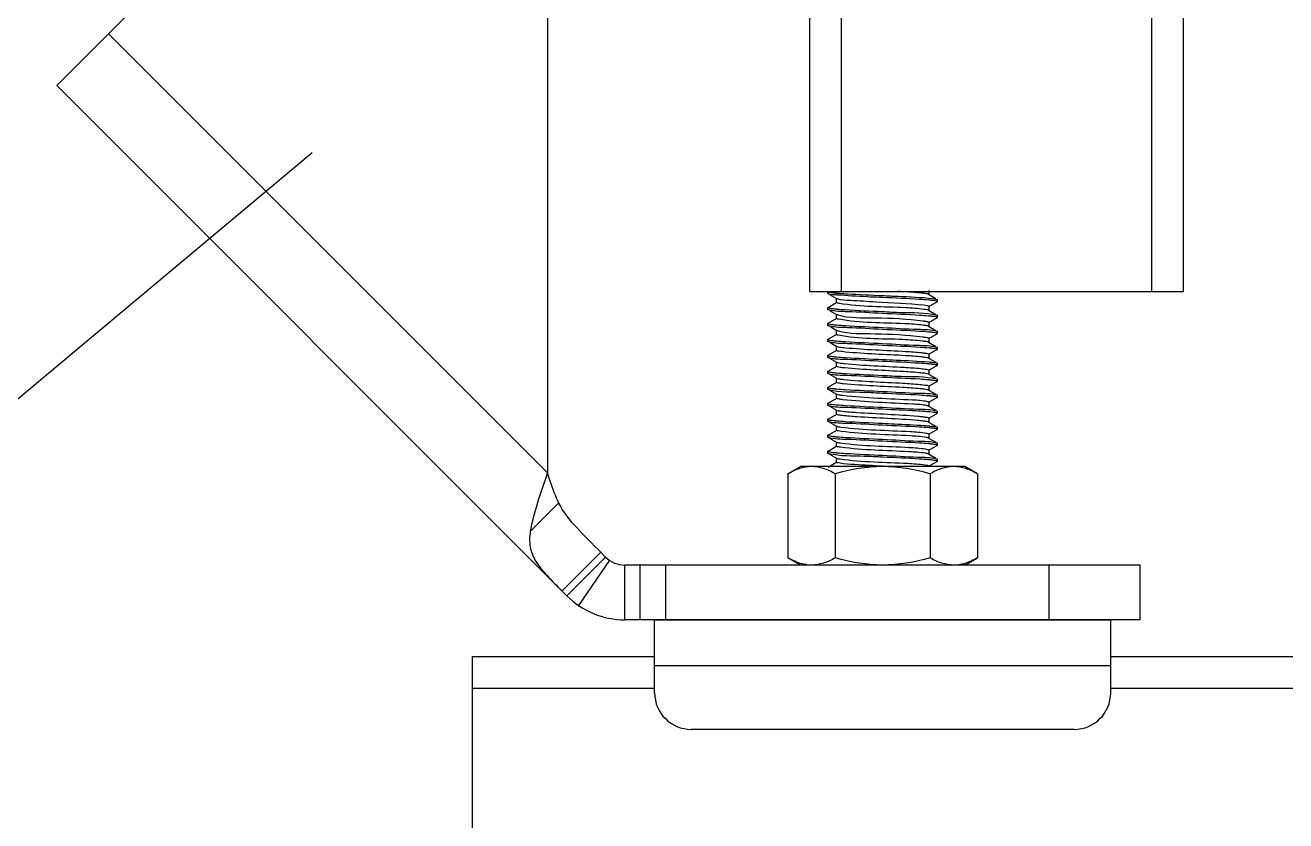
# Model space of a CAD drawing. Extents: x 1247970 to 1725648, y 860327 to 1277876.
# Drawn here: x 1317919 to 1318622, y 1200855 to 1201298 of the extents above; entities that cross this region are included whole.
import ezdxf

# ---------------------------------------------------------------- set-up
doc = ezdxf.new("R2010")
doc.units = 0
doc.header["$LTSCALE"] = 1000
doc.header["$MEASUREMENT"] = 0
doc.layers.get('0').update_dxf_attribs({"color": 254})
doc.layers.add('PUB_DIM', color=254, linetype='Continuous')
doc.layers.add('TK', color=4, linetype='Continuous')
doc.styles.get("Standard").update_dxf_attribs({"font": 'gbenor.shx', "bigfont": 'gbcbig.shx'})
doc.dimstyles.get("Standard").update_dxf_attribs({"dimtxt": 0.18, "dimasz": 0.18, "dimexe": 0.18, "dimexo": 0.0625, "dimgap": 0.09, "dimtad": 0, "dimtih": 1, "dimtoh": 1, "dimdec": 4, "dimzin": 0, "dimdsep": 46, "dimtxsty": 'Standard', "dimcen": 0.09, "dimadec": 0, "dimazin": 0, "dimtfac": 1, "dimtdec": 4, "dimtofl": 0, "dimtmove": 0, "dimatfit": 3, "dimfxl": 0, "dimtolj": 1, "dimtzin": 0, "dimarcsym": 0})

# ---------------------------------------------------------------- blocks, each defined once
blk = doc.blocks.new('A$C7BF01818')
at = {"linetype": 'Continuous'}
for p, q in [((-2307.06, 7660.38), (-2307.06, 9454.65)), ((-2289.24, 7660.38), (-2289.24, 9454.65)), ((-2116.17, 7660.38), (-2116.17, 9454.65)), ((-2098.36, 7660.38), (-2098.36, 9454.65)), ((-2727.28, 7775.3), (-2583.82, 7918.77)), ((-2453.47, 7864.78), (-2453.47, 7559.08)), ((-2453.47, 7559.08), (-2698.49, 7804.1)), ((-2727.28, 7775.3), (-2442.53, 7490.55)), ((-2307.06, 7660.38), (-2098.36, 7660.38)), ((-2296.88, 7659.18), (-2296.88, 7660.29)), ((-2296.78, 7659.06), (-2296.88, 7659.18)), ((-2291.92, 7656.28), (-2295.84, 7658.53)), ((-2292.04, 7654.17), (-2292.04, 7656.41)), ((-2291.68, 7656.18), (-2291.92, 7656.28)), ((-2240.75, 7658.76), (-2240.9, 7658.83)), ((-2240.75, 7658.76), (-2236.75, 7656.45)), ((-2235.89, 7654.61), (-2240.75, 7651.82)), ((-2240.63, 7660.87), (-2240.63, 7658.63)), ((-2238.52, 7656.44), (-2235.89, 7655.95)), ((-2235.89, 7655.95), (-2235.79, 7655.83)), ((-2235.89, 7654.61), (-2235.79, 7654.72)), ((-2235.79, 7654.72), (-2235.79, 7655.84)), ((-2296.78, 7651.49), (-2296.88, 7651.38)), ((-2296.88, 7650.27), (-2296.88, 7651.38)), ((-2296.78, 7650.15), (-2296.88, 7650.27)), ((-2296.78, 7651.49), (-2291.93, 7654.31)), ((-2291.92, 7647.37), (-2295.84, 7649.62)), ((-2240.75, 7649.85), (-2236.75, 7647.54)), ((-2240.63, 7651.96), (-2240.63, 7649.72)), ((-2296.78, 7642.59), (-2296.88, 7642.47)), ((-2296.88, 7641.36), (-2296.88, 7642.47)), ((-2296.78, 7641.25), (-2296.88, 7641.36)), ((-2296.78, 7642.59), (-2291.93, 7645.4)), ((-2291.92, 7638.46), (-2295.84, 7640.71)), ((-2292.04, 7645.27), (-2292.04, 7647.5)), ((-2291.62, 7647.25), (-2291.92, 7647.37)), ((-2235.89, 7645.7), (-2240.75, 7642.91)), ((-2240.75, 7640.95), (-2236.75, 7638.63)), ((-2240.63, 7643.05), (-2240.63, 7640.81)), ((-2235.89, 7647.04), (-2235.79, 7646.93)), ((-2235.89, 7645.7), (-2235.79, 7645.82)), ((-2235.79, 7645.82), (-2235.79, 7646.93)), ((-2296.78, 7633.68), (-2296.88, 7633.57)), ((-2296.88, 7632.45), (-2296.88, 7633.57)), ((-2296.78, 7633.68), (-2291.93, 7636.49)), ((-2292.04, 7636.36), (-2292.04, 7638.6)), ((-2235.89, 7636.79), (-2240.75, 7634.01)), ((-2240.63, 7634.14), (-2240.63, 7631.9)), ((-2236.21, 7638.25), (-2235.89, 7638.13)), ((-2235.89, 7638.13), (-2235.79, 7638.02)), ((-2235.89, 7636.79), (-2235.79, 7636.91)), ((-2235.79, 7636.91), (-2235.79, 7638.02)), ((-2296.78, 7632.34), (-2296.88, 7632.45)), ((-2296.78, 7624.77), (-2291.93, 7627.58)), ((-2291.92, 7629.55), (-2295.84, 7631.8)), ((-2292.04, 7627.45), (-2292.04, 7629.69)), ((-2240.75, 7632.04), (-2236.75, 7629.72)), ((-2235.89, 7627.88), (-2240.75, 7625.1)), ((-2235.89, 7629.22), (-2235.79, 7629.11)), ((-2235.89, 7627.88), (-2235.83, 7627.93)), ((-2235.83, 7627.93), (-2235.79, 7628)), ((-2235.79, 7628), (-2235.79, 7629.11)), ((-2296.78, 7624.77), (-2296.88, 7624.66)), ((-2296.88, 7623.55), (-2296.88, 7624.66)), ((-2296.78, 7623.43), (-2296.88, 7623.55)), ((-2291.92, 7620.64), (-2295.84, 7622.89)), ((-2292.04, 7618.54), (-2292.04, 7620.78)), ((-2240.75, 7623.13), (-2241.01, 7623.24)), ((-2240.75, 7623.13), (-2236.75, 7620.82)), ((-2240.63, 7625.23), (-2240.63, 7622.99)), ((-2235.89, 7620.32), (-2235.79, 7620.2)), ((-2235.79, 7619.09), (-2235.79, 7620.2)), ((-2296.78, 7615.86), (-2296.88, 7615.75)), ((-2296.88, 7614.64), (-2296.88, 7615.75)), ((-2296.78, 7614.52), (-2296.88, 7614.64)), ((-2296.78, 7615.86), (-2291.93, 7618.68)), ((-2296.49, 7614.41), (-2296.78, 7614.52)), ((-2291.92, 7611.74), (-2295.84, 7613.99)), ((-2235.89, 7618.98), (-2240.75, 7616.19)), ((-2240.75, 7614.22), (-2236.75, 7611.91)), ((-2240.63, 7616.33), (-2240.63, 7614.09)), ((-2235.89, 7618.98), (-2235.79, 7619.09)), ((-2296.78, 7606.95), (-2296.88, 7606.84)), ((-2296.88, 7605.73), (-2296.88, 7606.84)), ((-2296.78, 7605.61), (-2296.88, 7605.73)), ((-2296.78, 7606.95), (-2291.93, 7609.77)), ((-2292.04, 7609.63), (-2292.04, 7611.87)), ((-2291.68, 7611.63), (-2291.92, 7611.74)), ((-2235.89, 7610.07), (-2240.75, 7607.28)), ((-2240.63, 7607.42), (-2240.63, 7605.18)), ((-2235.89, 7611.41), (-2235.79, 7611.3)), ((-2235.89, 7610.07), (-2235.79, 7610.18)), ((-2235.79, 7610.18), (-2235.79, 7611.29)), ((-2296.78, 7598.05), (-2291.93, 7600.86)), ((-2291.92, 7602.83), (-2295.84, 7605.08)), ((-2292.04, 7600.72), (-2292.04, 7602.96)), ((-2291.83, 7602.78), (-2291.92, 7602.83)), ((-2240.75, 7605.31), (-2236.75, 7603)), ((-2235.89, 7601.16), (-2240.75, 7598.37)), ((-2240.63, 7598.51), (-2240.63, 7596.27)), ((-2236.18, 7602.61), (-2235.89, 7602.5)), ((-2235.89, 7602.5), (-2235.79, 7602.39)), ((-2235.89, 7601.16), (-2235.79, 7601.28)), ((-2235.79, 7601.28), (-2235.79, 7602.39)), ((-2296.78, 7598.05), (-2296.88, 7597.93)), ((-2296.88, 7596.82), (-2296.88, 7597.93)), ((-2296.78, 7596.71), (-2296.88, 7596.82)), ((-2296.45, 7596.58), (-2296.78, 7596.71)), ((-2296.78, 7589.14), (-2291.93, 7591.95)), ((-2291.92, 7593.92), (-2295.84, 7596.17)), ((-2292.04, 7591.82), (-2292.04, 7594.06)), ((-2291.82, 7593.87), (-2291.92, 7593.92)), ((-2240.75, 7596.41), (-2236.75, 7594.09)), ((-2235.89, 7592.25), (-2240.75, 7589.47)), ((-2237.93, 7592.9), (-2239.97, 7593.12)), ((-2235.89, 7593.59), (-2235.79, 7593.48)), ((-2235.89, 7592.25), (-2235.79, 7592.37)), ((-2235.79, 7592.37), (-2235.79, 7593.48)), ((-2296.78, 7589.14), (-2296.88, 7589.02)), ((-2296.88, 7587.91), (-2296.88, 7589.02)), ((-2296.78, 7587.8), (-2296.88, 7587.91)), ((-2291.92, 7585.01), (-2295.84, 7587.26)), ((-2292.04, 7582.91), (-2292.04, 7585.15)), ((-2291.8, 7584.95), (-2291.92, 7585.01)), ((-2240.75, 7587.5), (-2236.75, 7585.18)), ((-2240.63, 7589.6), (-2240.63, 7587.36)), ((-2235.89, 7584.68), (-2235.79, 7584.57)), ((-2235.79, 7583.46), (-2235.79, 7584.57)), ((-2296.78, 7580.23), (-2296.88, 7580.12)), ((-2296.88, 7579.01), (-2296.88, 7580.12)), ((-2296.78, 7578.89), (-2296.88, 7579.01)), ((-2296.78, 7580.23), (-2291.93, 7583.04)), ((-2296.46, 7578.77), (-2296.78, 7578.89)), ((-2291.92, 7576.1), (-2295.84, 7578.35)), ((-2235.89, 7583.34), (-2240.75, 7580.56)), ((-2240.75, 7578.59), (-2236.75, 7576.28)), ((-2240.63, 7580.69), (-2240.63, 7578.45)), ((-2235.89, 7583.34), (-2235.79, 7583.46)), ((-2296.78, 7571.32), (-2296.88, 7571.21)), ((-2296.88, 7570.1), (-2296.88, 7571.21)), ((-2296.78, 7571.32), (-2291.93, 7574.14)), ((-2292.04, 7574), (-2292.04, 7576.24)), ((-2291.77, 7576.03), (-2291.92, 7576.1)), ((-2289.79, 7573.4), (-2290.59, 7573.52)), ((-2235.89, 7574.44), (-2240.75, 7571.65)), ((-2240.63, 7571.79), (-2240.63, 7569.55)), ((-2235.89, 7575.78), (-2235.79, 7575.66)), ((-2235.89, 7574.44), (-2235.79, 7574.55)), ((-2235.79, 7574.55), (-2235.79, 7575.66)), ((-2296.78, 7569.98), (-2296.88, 7570.1)), ((-2296.78, 7562.41), (-2291.93, 7565.23)), ((-2291.92, 7567.2), (-2295.84, 7569.45)), ((-2292.04, 7565.09), (-2292.04, 7567.33)), ((-2291.74, 7567.12), (-2291.92, 7567.2)), ((-2240.75, 7569.68), (-2236.75, 7567.37)), ((-2235.89, 7565.53), (-2240.75, 7562.74)), ((-2235.89, 7566.87), (-2235.79, 7566.75)), ((-2235.89, 7565.53), (-2235.79, 7565.64)), ((-2235.79, 7565.64), (-2235.79, 7566.75)), ((-2319.22, 7558.56), (-2312.14, 7562.65)), ((-2319.22, 7558.56), (-2319.22, 7511.76)), ((-2220.53, 7562.65), (-2312.14, 7562.65)), ((-2292.78, 7558.56), (-2292.78, 7511.76)), ((-2262.44, 7562.65), (-2266.32, 7562.86)), ((-2239.89, 7558.56), (-2239.89, 7511.76)), ((-2213.45, 7558.56), (-2220.53, 7562.65)), ((-2213.45, 7558.56), (-2213.45, 7511.76)), ((-2447.18, 7542.24), (-2462.99, 7526.43)), ((-2445.25, 7493.27), (-2423.66, 7514.86)), ((-2423.66, 7514.86), (-2420.94, 7512.15)), ((-2442.53, 7490.55), (-2420.94, 7512.15)), ((-2418.79, 7510.36), (-2436.09, 7485.19)), ((-2122.53, 7507.67), (-2410.14, 7507.67)), ((-2410.14, 7477.13), (-2410.14, 7507.67)), ((-2401.59, 7477.13), (-2401.59, 7507.67)), ((-2387.44, 7477.13), (-2387.44, 7507.67)), ((-2312.14, 7507.67), (-2319.22, 7511.76)), ((-2220.53, 7507.67), (-2213.45, 7511.76)), ((-2173.44, 7477.13), (-2173.44, 7507.67)), ((-2122.53, 7477.13), (-2122.53, 7507.67)), ((-2122.53, 7477.13), (-2410.14, 7477.13)), ((-2393.59, 7436.41), (-2393.59, 7477.13)), ((-2139.08, 7436.41), (-2139.08, 7477.13)), ((-2495.4, 7456.77), (-2495.4, 7248.07)), ((-2495.4, 7456.77), (-2393.59, 7456.77)), ((-2393.59, 7451.68), (-2139.08, 7451.68)), ((-2139.08, 7456.77), (1729.58, 7456.77)), ((-2495.4, 7438.95), (-2393.59, 7438.95)), ((-2139.08, 7438.95), (1729.58, 7438.95)), ((-2159.44, 7416.05), (-2373.23, 7416.05))]:
    blk.add_line(p, q, dxfattribs=at)
blk.add_line((-2393.59, 7477.13), (-2139.08, 7477.13))
for centre, radius, start, end in [((-2282.49, 7770.7), 111.63, 264.69466, 265.17725), ((-2277.06, 7836.01), 177.16, 265.20182, 265.91527), ((-2266.15, 7989.34), 330.89, 265.92212, 266.56054), ((-2251, 7534.86), 121.12, 84.92979, 85.17965), ((-2283.35, 7752.31), 102.11, 264.69404, 264.91212), ((-2281.76, 7770.25), 120.12, 264.91348, 265.16974), ((-2283.31, 7743.89), 102.6, 264.7071, 264.91431), ((-2281.75, 7761.46), 120.24, 264.91588, 265.17087), ((-2250.88, 7527.34), 119.73, 84.90683, 85.16589), ((-2249.19, 7546.31), 100.68, 84.65567, 84.90618), ((-2250.92, 7518.01), 120.15, 84.91201, 85.17088), ((-2249.28, 7536.44), 101.64, 84.68003, 84.91087), ((-2283.34, 7734.64), 102.26, 264.69794, 264.91275), ((-2281.75, 7752.47), 120.16, 264.91418, 265.1701), ((-2250.08, 7518.65), 110.56, 84.83566, 85.0266), ((-2283.35, 7725.58), 102.1, 264.6938, 264.91211), ((-2281.76, 7743.54), 120.13, 264.91348, 265.17007), ((-2251.03, 7498.91), 121.43, 84.93493, 85.18291), ((-2283.45, 7715.59), 101.01, 264.6647, 264.90724), ((-2281.78, 7734.35), 119.85, 264.9081, 265.16748), ((-2283.79, 7702.99), 97.31, 264.5624, 264.89064), ((-2281.87, 7724.36), 118.77, 264.88924, 265.15677), ((-2250.79, 7492.72), 118.71, 84.88775, 85.1561), ((-2248.84, 7514.46), 96.88, 84.54912, 84.88953), ((-2250.9, 7482.56), 119.96, 84.90977, 85.16866), ((-2249.24, 7501.24), 101.22, 84.66934, 84.90885), ((-2281.65, 7718.03), 121.35, 264.93378, 265.18209), ((-2255.04, 7424.26), 169.53, 85.10929, 85.90981), ((-2250.15, 7482.28), 111.31, 84.74969, 85.07075), ((-2283.54, 7687.87), 100.02, 264.63754, 264.90282), ((-2281.8, 7707.36), 119.58, 264.90316, 265.16503), ((-2250.92, 7464.51), 120.2, 84.91474, 85.17056), ((-2283.43, 7680.19), 101.25, 264.6702, 264.90838), ((-2281.77, 7698.84), 119.98, 264.90937, 265.16913), ((-2249.33, 7482.4), 102.23, 84.69658, 84.91336), ((-2283.44, 7671.14), 101.11, 264.66805, 264.90737), ((-2281.79, 7689.75), 119.79, 264.90828, 265.16655), ((-2250.93, 7455.52), 120.28, 84.91625, 85.17129), ((-2249.36, 7473.2), 102.54, 84.70463, 84.91474), ((-2250.92, 7446.74), 120.15, 84.91376, 85.17004), ((-2249.31, 7464.79), 102.03, 84.69126, 84.91247), ((-2410.14, 7522.94), 15.27, 225, 270), ((-2305.94, 7528.25), 20.58, 262.59686, 263.36615), ((-2226.73, 7528.25), 20.58, 276.63386, 277.40164), ((-2410.14, 7522.94), 45.81, 225, 270), ((-2373.23, 7436.41), 20.36, 180, 270), ((-2159.44, 7436.41), 20.36, 270, 0)]:
    blk.add_arc(centre, radius, start, end, dxfattribs=at)
for points, knots in [([(-2296.88, 7660.29), (-2296.88, 7659.92), (-2294.77, 7659.96), (-2293.83, 7659.64), (-2292.81, 7659.55)], [0, 0, 0, 0, 0.264344, 1, 1, 1, 1]), ([(-2296.41, 7658.93), (-2296.49, 7658.95), (-2296.61, 7658.99), (-2296.73, 7659.04), (-2296.78, 7659.06)], [0, 0, 0, 0, 0.580528, 1, 1, 1, 1]), ([(-2289.76, 7658.19), (-2290.54, 7658.25), (-2292.76, 7658.44), (-2295.02, 7658.56), (-2296.41, 7658.93)], [0, 0, 0, 0, 0.352367, 1, 1, 1, 1]), ([(-2243.3, 7652.61), (-2252.18, 7653.71), (-2265.96, 7653.9), (-2281.97, 7655.33), (-2289.33, 7655.4), (-2291.68, 7656.18)], [0, 0, 0, 0, 0.553186, 0.847167, 1, 1, 1, 1]), ([(-2266.34, 7656.95), (-2268.54, 7657.05), (-2276.35, 7657.42), (-2284.16, 7657.79), (-2289.76, 7658.19)], [0, 0, 0, 0, 0.282279, 1, 1, 1, 1]), ([(-2266.34, 7658.06), (-2263.46, 7657.93), (-2254.19, 7657.47), (-2244.89, 7657.15), (-2238.52, 7656.44)], [0, 0, 0, 0, 0.309813, 1, 1, 1, 1]), ([(-2240.82, 7655.55), (-2242.45, 7655.69), (-2250.95, 7656.26), (-2259.46, 7656.63), (-2266.34, 7656.95)], [0, 0, 0, 0, 0.191626, 1, 1, 1, 1]), ([(-2242.93, 7659.23), (-2243.8, 7659.35), (-2248.79, 7659.86), (-2253.81, 7660.14), (-2257.94, 7660.38)], [0, 0, 0, 0, 0.17504, 1, 1, 1, 1]), ([(-2240.9, 7658.83), (-2241.15, 7658.93), (-2241.83, 7659.07), (-2242.51, 7659.18), (-2242.93, 7659.23)], [0, 0, 0, 0, 0.385481, 1, 1, 1, 1]), ([(-2236.33, 7654.99), (-2236.83, 7655.11), (-2238.15, 7655.3), (-2239.48, 7655.43), (-2240.3, 7655.5)], [0, 0, 0, 0, 0.384489, 1, 1, 1, 1]), ([(-2235.8, 7654.72), (-2235.8, 7654.79), (-2236.02, 7654.91), (-2236.19, 7654.96), (-2236.33, 7654.99)], [0, 0, 0, 0, 0.309807, 1, 1, 1, 1]), ([(-2296.88, 7651.38), (-2296.88, 7651.32), (-2296.69, 7651.21), (-2296.53, 7651.17), (-2296.41, 7651.13)], [0, 0, 0, 0, 0.314868, 1, 1, 1, 1]), ([(-2296.41, 7650.02), (-2296.48, 7650.04), (-2296.61, 7650.08), (-2296.73, 7650.13), (-2296.78, 7650.15)], [0, 0, 0, 0, 0.580708, 1, 1, 1, 1]), ([(-2296.41, 7651.13), (-2295.96, 7651.01), (-2294.75, 7650.84), (-2293.54, 7650.71), (-2292.79, 7650.64)], [0, 0, 0, 0, 0.382555, 1, 1, 1, 1]), ([(-2266.34, 7648.04), (-2272.88, 7648.35), (-2282.84, 7649.13), (-2293.03, 7649.12), (-2296.41, 7650.02)], [0, 0, 0, 0, 0.651856, 1, 1, 1, 1]), ([(-2290.59, 7653.69), (-2290.95, 7653.75), (-2291.35, 7653.85), (-2292.04, 7654.03), (-2292.04, 7654.17)], [0, 0, 0, 0, 0.717261, 1, 1, 1, 1]), ([(-2291.87, 7650.56), (-2290.25, 7650.42), (-2281.74, 7649.84), (-2273.22, 7649.47), (-2266.34, 7649.15)], [0, 0, 0, 0, 0.191439, 1, 1, 1, 1]), ([(-2243.3, 7650.37), (-2246.67, 7650.79), (-2262.44, 7651.89), (-2278.35, 7651.66), (-2290.59, 7653.69)], [0, 0, 0, 0, 0.214922, 1, 1, 1, 1]), ([(-2266.34, 7649.15), (-2262.88, 7648.99), (-2252.91, 7648.32), (-2242.7, 7648.78), (-2236.33, 7647.19)], [0, 0, 0, 0, 0.344709, 1, 1, 1, 1]), ([(-2240.79, 7646.64), (-2242.42, 7646.78), (-2250.93, 7647.35), (-2259.45, 7647.72), (-2266.34, 7648.04)], [0, 0, 0, 0, 0.19137, 1, 1, 1, 1]), ([(-2240.69, 7652.06), (-2240.92, 7652.24), (-2241.86, 7652.38), (-2242.71, 7652.54), (-2243.3, 7652.61)], [0, 0, 0, 0, 0.328815, 1, 1, 1, 1]), ([(-2240.75, 7649.85), (-2241.01, 7650.01), (-2241.89, 7650.16), (-2242.74, 7650.3), (-2243.3, 7650.37)], [0, 0, 0, 0, 0.347063, 1, 1, 1, 1]), ([(-2240.63, 7651.96), (-2240.63, 7651.98), (-2240.64, 7652.02), (-2240.67, 7652.04), (-2240.69, 7652.06)], [0, 0, 0, 0, 0.432281, 1, 1, 1, 1]), ([(-2296.88, 7642.47), (-2296.88, 7642.42), (-2296.69, 7642.3), (-2296.53, 7642.26), (-2296.41, 7642.23)], [0, 0, 0, 0, 0.314659, 1, 1, 1, 1]), ([(-2296.41, 7641.11), (-2296.48, 7641.13), (-2296.61, 7641.17), (-2296.73, 7641.22), (-2296.78, 7641.25)], [0, 0, 0, 0, 0.580748, 1, 1, 1, 1]), ([(-2296.41, 7642.23), (-2295.96, 7642.1), (-2294.74, 7641.93), (-2293.52, 7641.8), (-2292.77, 7641.73)], [0, 0, 0, 0, 0.382475, 1, 1, 1, 1]), ([(-2266.34, 7639.13), (-2272.88, 7639.44), (-2282.84, 7640.22), (-2293.03, 7640.21), (-2296.41, 7641.11)], [0, 0, 0, 0, 0.651849, 1, 1, 1, 1]), ([(-2290.86, 7644.83), (-2291.16, 7644.89), (-2291.5, 7644.97), (-2292.04, 7645.14), (-2292.04, 7645.27)], [0, 0, 0, 0, 0.711867, 1, 1, 1, 1]), ([(-2291.87, 7641.65), (-2290.24, 7641.51), (-2281.74, 7640.93), (-2273.22, 7640.57), (-2266.34, 7640.25)], [0, 0, 0, 0, 0.191468, 1, 1, 1, 1]), ([(-2243.71, 7643.75), (-2252.55, 7644.78), (-2268.41, 7646), (-2284.82, 7645.16), (-2291.62, 7647.25)], [0, 0, 0, 0, 0.555686, 1, 1, 1, 1]), ([(-2243.71, 7641.51), (-2247.2, 7641.92), (-2262.92, 7643.04), (-2278.83, 7642.62), (-2290.86, 7644.83)], [0, 0, 0, 0, 0.223152, 1, 1, 1, 1]), ([(-2240.77, 7643.2), (-2241.07, 7643.36), (-2242.08, 7643.53), (-2243.06, 7643.68), (-2243.71, 7643.75)], [0, 0, 0, 0, 0.347604, 1, 1, 1, 1]), ([(-2240.75, 7640.95), (-2241.04, 7641.12), (-2242.07, 7641.28), (-2243.05, 7641.44), (-2243.71, 7641.51)], [0, 0, 0, 0, 0.342116, 1, 1, 1, 1]), ([(-2240.63, 7643.05), (-2240.63, 7643.08), (-2240.67, 7643.14), (-2240.73, 7643.18), (-2240.77, 7643.2)], [0, 0, 0, 0, 0.389869, 1, 1, 1, 1]), ([(-2236.21, 7646.05), (-2236.66, 7646.18), (-2237.86, 7646.35), (-2239.06, 7646.48), (-2239.81, 7646.55)], [0, 0, 0, 0, 0.378727, 1, 1, 1, 1]), ([(-2236.33, 7647.19), (-2236.24, 7647.17), (-2236.09, 7647.13), (-2235.95, 7647.07), (-2235.89, 7647.04)], [0, 0, 0, 0, 0.588601, 1, 1, 1, 1]), ([(-2235.8, 7645.82), (-2235.8, 7645.87), (-2235.96, 7645.98), (-2236.11, 7646.02), (-2236.21, 7646.05)], [0, 0, 0, 0, 0.318815, 1, 1, 1, 1]), ([(-2296.88, 7633.57), (-2296.88, 7633.51), (-2296.69, 7633.39), (-2296.53, 7633.35), (-2296.41, 7633.32)], [0, 0, 0, 0, 0.314665, 1, 1, 1, 1]), ([(-2291.11, 7635.97), (-2291.35, 7636.02), (-2291.63, 7636.09), (-2292.04, 7636.26), (-2292.04, 7636.36)], [0, 0, 0, 0, 0.704776, 1, 1, 1, 1]), ([(-2291.54, 7638.32), (-2291.62, 7638.34), (-2291.75, 7638.38), (-2291.87, 7638.43), (-2291.92, 7638.46)], [0, 0, 0, 0, 0.574903, 1, 1, 1, 1]), ([(-2244.14, 7634.89), (-2252.91, 7635.85), (-2268.63, 7637.02), (-2284.79, 7636.42), (-2291.54, 7638.32)], [0, 0, 0, 0, 0.557186, 1, 1, 1, 1]), ([(-2244.14, 7632.65), (-2247.75, 7633.05), (-2263.39, 7634.2), (-2279.3, 7633.53), (-2291.11, 7635.97)], [0, 0, 0, 0, 0.231437, 1, 1, 1, 1]), ([(-2266.34, 7640.25), (-2259.76, 7639.94), (-2249.79, 7639.12), (-2239.56, 7639.2), (-2236.21, 7638.25)], [0, 0, 0, 0, 0.654307, 1, 1, 1, 1]), ([(-2240.8, 7637.73), (-2242.43, 7637.87), (-2250.93, 7638.45), (-2259.45, 7638.82), (-2266.34, 7639.13)], [0, 0, 0, 0, 0.191416, 1, 1, 1, 1]), ([(-2240.63, 7634.14), (-2240.63, 7634.46), (-2242.42, 7634.54), (-2243.26, 7634.8), (-2244.14, 7634.89)], [0, 0, 0, 0, 0.268169, 1, 1, 1, 1]), ([(-2236.27, 7637.16), (-2236.72, 7637.28), (-2237.92, 7637.45), (-2239.11, 7637.58), (-2239.85, 7637.65)], [0, 0, 0, 0, 0.38385, 1, 1, 1, 1]), ([(-2235.8, 7636.91), (-2235.8, 7636.97), (-2235.99, 7637.09), (-2236.15, 7637.13), (-2236.27, 7637.16)], [0, 0, 0, 0, 0.313865, 1, 1, 1, 1]), ([(-2296.41, 7632.21), (-2296.49, 7632.23), (-2296.61, 7632.26), (-2296.73, 7632.31), (-2296.78, 7632.34)], [0, 0, 0, 0, 0.580356, 1, 1, 1, 1]), ([(-2296.41, 7633.32), (-2295.96, 7633.2), (-2294.75, 7633.02), (-2293.54, 7632.89), (-2292.79, 7632.82)], [0, 0, 0, 0, 0.382674, 1, 1, 1, 1]), ([(-2266.34, 7630.23), (-2272.88, 7630.53), (-2282.84, 7631.32), (-2293.04, 7631.3), (-2296.41, 7632.21)], [0, 0, 0, 0, 0.652034, 1, 1, 1, 1]), ([(-2287.16, 7626.56), (-2288.38, 7626.68), (-2289.51, 7627.06), (-2292.04, 7627.01), (-2292.04, 7627.45)], [0, 0, 0, 0, 0.733838, 1, 1, 1, 1]), ([(-2287.16, 7628.8), (-2288.24, 7628.9), (-2289.8, 7629.13), (-2291.46, 7629.29), (-2291.92, 7629.55)], [0, 0, 0, 0, 0.671543, 1, 1, 1, 1]), ([(-2291.87, 7632.74), (-2290.24, 7632.6), (-2281.74, 7632.03), (-2273.22, 7631.66), (-2266.34, 7631.34)], [0, 0, 0, 0, 0.191447, 1, 1, 1, 1]), ([(-2244.59, 7626.03), (-2247.57, 7626.34), (-2261.77, 7627.31), (-2275.99, 7627.75), (-2287.16, 7628.8)], [0, 0, 0, 0, 0.210911, 1, 1, 1, 1]), ([(-2244.59, 7623.79), (-2247.57, 7624.1), (-2261.77, 7625.07), (-2275.99, 7625.51), (-2287.16, 7626.56)], [0, 0, 0, 0, 0.210911, 1, 1, 1, 1]), ([(-2266.34, 7631.34), (-2259.8, 7631.03), (-2249.84, 7630.25), (-2239.65, 7630.26), (-2236.27, 7629.36)], [0, 0, 0, 0, 0.651467, 1, 1, 1, 1]), ([(-2240.5, 7628.8), (-2242.12, 7628.94), (-2250.73, 7629.53), (-2259.35, 7629.9), (-2266.34, 7630.23)], [0, 0, 0, 0, 0.188994, 1, 1, 1, 1]), ([(-2240.75, 7632.04), (-2241.08, 7632.23), (-2242.26, 7632.4), (-2243.38, 7632.57), (-2244.14, 7632.65)], [0, 0, 0, 0, 0.337737, 1, 1, 1, 1]), ([(-2236.8, 7628.36), (-2237.26, 7628.45), (-2238.37, 7628.59), (-2239.48, 7628.71), (-2240.13, 7628.76)], [0, 0, 0, 0, 0.417995, 1, 1, 1, 1]), ([(-2235.79, 7628), (-2235.79, 7628.1), (-2236.26, 7628.25), (-2236.54, 7628.32), (-2236.8, 7628.36)], [0, 0, 0, 0, 0.286811, 1, 1, 1, 1]), ([(-2236.27, 7629.36), (-2236.19, 7629.34), (-2236.07, 7629.3), (-2235.94, 7629.25), (-2235.89, 7629.22)], [0, 0, 0, 0, 0.582591, 1, 1, 1, 1]), ([(-2296.88, 7624.66), (-2296.88, 7624.6), (-2296.69, 7624.48), (-2296.53, 7624.44), (-2296.41, 7624.41)], [0, 0, 0, 0, 0.315009, 1, 1, 1, 1]), ([(-2296.43, 7623.3), (-2296.5, 7623.32), (-2296.62, 7623.36), (-2296.73, 7623.4), (-2296.78, 7623.43)], [0, 0, 0, 0, 0.578381, 1, 1, 1, 1]), ([(-2266.34, 7621.32), (-2272.89, 7621.62), (-2282.86, 7622.42), (-2293.06, 7622.38), (-2296.43, 7623.3)], [0, 0, 0, 0, 0.652928, 1, 1, 1, 1]), ([(-2296.41, 7624.41), (-2295.96, 7624.29), (-2294.75, 7624.12), (-2293.54, 7623.98), (-2292.79, 7623.92)], [0, 0, 0, 0, 0.382426, 1, 1, 1, 1]), ([(-2291.52, 7620.49), (-2291.6, 7620.52), (-2291.74, 7620.56), (-2291.87, 7620.61), (-2291.92, 7620.64)], [0, 0, 0, 0, 0.577447, 1, 1, 1, 1]), ([(-2291.87, 7623.83), (-2290.24, 7623.7), (-2281.74, 7623.12), (-2273.22, 7622.75), (-2266.34, 7622.43)], [0, 0, 0, 0, 0.191438, 1, 1, 1, 1]), ([(-2287.66, 7619.94), (-2288.46, 7620.02), (-2289.75, 7620.17), (-2291.04, 7620.36), (-2291.52, 7620.49)], [0, 0, 0, 0, 0.613963, 1, 1, 1, 1]), ([(-2245.07, 7617.17), (-2248.15, 7617.47), (-2262.35, 7618.43), (-2276.58, 7618.85), (-2287.66, 7619.94)], [0, 0, 0, 0, 0.217496, 1, 1, 1, 1]), ([(-2266.34, 7622.43), (-2263.8, 7622.31), (-2255.18, 7621.9), (-2246.56, 7621.53), (-2240.5, 7621)], [0, 0, 0, 0, 0.294566, 1, 1, 1, 1]), ([(-2240.83, 7619.92), (-2242.46, 7620.05), (-2250.95, 7620.63), (-2259.46, 7621), (-2266.34, 7621.32)], [0, 0, 0, 0, 0.191684, 1, 1, 1, 1]), ([(-2241.01, 7625.48), (-2241.44, 7625.62), (-2242.64, 7625.81), (-2243.84, 7625.95), (-2244.59, 7626.03)], [0, 0, 0, 0, 0.377678, 1, 1, 1, 1]), ([(-2241.01, 7623.24), (-2241.44, 7623.38), (-2242.64, 7623.57), (-2243.84, 7623.71), (-2244.59, 7623.79)], [0, 0, 0, 0, 0.377678, 1, 1, 1, 1]), ([(-2240.63, 7625.23), (-2240.63, 7625.29), (-2240.77, 7625.4), (-2240.91, 7625.45), (-2241.01, 7625.48)], [0, 0, 0, 0, 0.332499, 1, 1, 1, 1]), ([(-2240.5, 7621), (-2239.77, 7620.94), (-2238.54, 7620.82), (-2237.3, 7620.66), (-2236.8, 7620.57)], [0, 0, 0, 0, 0.585934, 1, 1, 1, 1]), ([(-2236.32, 7619.36), (-2236.82, 7619.48), (-2238.16, 7619.66), (-2239.49, 7619.8), (-2240.31, 7619.87)], [0, 0, 0, 0, 0.38416, 1, 1, 1, 1]), ([(-2236.8, 7620.57), (-2236.6, 7620.53), (-2236.3, 7620.47), (-2236, 7620.38), (-2235.89, 7620.32)], [0, 0, 0, 0, 0.620294, 1, 1, 1, 1]), ([(-2296.88, 7615.75), (-2296.88, 7615.69), (-2296.7, 7615.58), (-2296.55, 7615.54), (-2296.43, 7615.51)], [0, 0, 0, 0, 0.31663, 1, 1, 1, 1]), ([(-2266.34, 7612.41), (-2272.94, 7612.72), (-2282.91, 7613.57), (-2293.17, 7613.44), (-2296.49, 7614.41)], [0, 0, 0, 0, 0.656329, 1, 1, 1, 1]), ([(-2296.43, 7615.51), (-2295.99, 7615.38), (-2294.79, 7615.21), (-2293.59, 7615.08), (-2292.84, 7615.01)], [0, 0, 0, 0, 0.381282, 1, 1, 1, 1]), ([(-2291.52, 7618.25), (-2291.65, 7618.29), (-2291.83, 7618.34), (-2292.04, 7618.48), (-2292.04, 7618.54)], [0, 0, 0, 0, 0.68229, 1, 1, 1, 1]), ([(-2291.88, 7614.93), (-2290.25, 7614.79), (-2281.74, 7614.21), (-2273.22, 7613.84), (-2266.34, 7613.52)], [0, 0, 0, 0, 0.191375, 1, 1, 1, 1]), ([(-2287.66, 7617.7), (-2288.46, 7617.78), (-2289.75, 7617.93), (-2291.04, 7618.12), (-2291.52, 7618.25)], [0, 0, 0, 0, 0.613963, 1, 1, 1, 1]), ([(-2245.07, 7614.93), (-2248.15, 7615.23), (-2262.35, 7616.19), (-2276.58, 7616.61), (-2287.66, 7617.7)], [0, 0, 0, 0, 0.217496, 1, 1, 1, 1]), ([(-2266.34, 7613.52), (-2262.88, 7613.36), (-2252.91, 7612.68), (-2242.7, 7613.16), (-2236.32, 7611.56)], [0, 0, 0, 0, 0.344795, 1, 1, 1, 1]), ([(-2240.77, 7611), (-2242.39, 7611.14), (-2250.91, 7611.72), (-2259.44, 7612.09), (-2266.34, 7612.41)], [0, 0, 0, 0, 0.191159, 1, 1, 1, 1]), ([(-2240.63, 7616.33), (-2240.63, 7616.73), (-2242.93, 7616.72), (-2243.96, 7617.06), (-2245.07, 7617.17)], [0, 0, 0, 0, 0.26653, 1, 1, 1, 1]), ([(-2240.75, 7614.22), (-2241.17, 7614.47), (-2242.68, 7614.63), (-2244.09, 7614.84), (-2245.07, 7614.93)], [0, 0, 0, 0, 0.330518, 1, 1, 1, 1]), ([(-2235.8, 7619.09), (-2235.8, 7619.15), (-2236.02, 7619.28), (-2236.19, 7619.32), (-2236.32, 7619.36)], [0, 0, 0, 0, 0.309919, 1, 1, 1, 1]), ([(-2296.88, 7606.84), (-2296.88, 7606.79), (-2296.73, 7606.68), (-2296.59, 7606.64), (-2296.49, 7606.62)], [0, 0, 0, 0, 0.323063, 1, 1, 1, 1]), ([(-2296.35, 7605.47), (-2296.44, 7605.49), (-2296.58, 7605.53), (-2296.72, 7605.58), (-2296.78, 7605.61)], [0, 0, 0, 0, 0.587156, 1, 1, 1, 1]), ([(-2296.49, 7606.62), (-2296.07, 7606.49), (-2294.9, 7606.32), (-2293.74, 7606.19), (-2293.01, 7606.12)], [0, 0, 0, 0, 0.376522, 1, 1, 1, 1]), ([(-2266.34, 7603.5), (-2269.79, 7603.66), (-2279.77, 7604.34), (-2289.98, 7603.87), (-2296.35, 7605.47)], [0, 0, 0, 0, 0.344897, 1, 1, 1, 1]), ([(-2291.68, 7609.4), (-2291.78, 7609.43), (-2291.91, 7609.47), (-2292.04, 7609.58), (-2292.04, 7609.63)], [0, 0, 0, 0, 0.664344, 1, 1, 1, 1]), ([(-2291.9, 7606.02), (-2290.28, 7605.88), (-2281.76, 7605.3), (-2273.23, 7604.93), (-2266.34, 7604.61)], [0, 0, 0, 0, 0.191171, 1, 1, 1, 1]), ([(-2288.14, 7611.08), (-2288.88, 7611.16), (-2290.07, 7611.3), (-2291.26, 7611.49), (-2291.68, 7611.63)], [0, 0, 0, 0, 0.625291, 1, 1, 1, 1]), ([(-2288.14, 7608.84), (-2288.88, 7608.92), (-2290.07, 7609.06), (-2291.26, 7609.25), (-2291.68, 7609.4)], [0, 0, 0, 0, 0.625291, 1, 1, 1, 1]), ([(-2245.57, 7608.31), (-2248.75, 7608.61), (-2262.94, 7609.55), (-2277.17, 7609.94), (-2288.14, 7611.08)], [0, 0, 0, 0, 0.224116, 1, 1, 1, 1]), ([(-2245.57, 7606.07), (-2248.75, 7606.37), (-2262.94, 7607.31), (-2277.17, 7607.7), (-2288.14, 7608.84)], [0, 0, 0, 0, 0.224116, 1, 1, 1, 1]), ([(-2240.63, 7607.42), (-2240.63, 7607.87), (-2243.2, 7607.8), (-2244.34, 7608.2), (-2245.57, 7608.31)], [0, 0, 0, 0, 0.266125, 1, 1, 1, 1]), ([(-2241.37, 7605.52), (-2241.91, 7605.65), (-2243.32, 7605.84), (-2244.72, 7605.99), (-2245.57, 7606.07)], [0, 0, 0, 0, 0.396903, 1, 1, 1, 1]), ([(-2240.75, 7605.31), (-2240.82, 7605.36), (-2241.03, 7605.43), (-2241.24, 7605.49), (-2241.37, 7605.52)], [0, 0, 0, 0, 0.403649, 1, 1, 1, 1]), ([(-2236.18, 7610.41), (-2236.6, 7610.53), (-2237.76, 7610.7), (-2238.92, 7610.83), (-2239.64, 7610.9)], [0, 0, 0, 0, 0.376569, 1, 1, 1, 1]), ([(-2236.32, 7611.56), (-2236.24, 7611.54), (-2236.09, 7611.5), (-2235.95, 7611.44), (-2235.89, 7611.41)], [0, 0, 0, 0, 0.588331, 1, 1, 1, 1]), ([(-2235.8, 7610.18), (-2235.8, 7610.23), (-2235.95, 7610.34), (-2236.08, 7610.38), (-2236.18, 7610.41)], [0, 0, 0, 0, 0.323366, 1, 1, 1, 1]), ([(-2291.81, 7600.54), (-2291.87, 7600.56), (-2291.97, 7600.6), (-2292.04, 7600.69), (-2292.04, 7600.72)], [0, 0, 0, 0, 0.639407, 1, 1, 1, 1]), ([(-2288.59, 7602.22), (-2289.29, 7602.3), (-2290.37, 7602.45), (-2291.47, 7602.63), (-2291.83, 7602.78)], [0, 0, 0, 0, 0.64166, 1, 1, 1, 1]), ([(-2288.59, 7599.98), (-2289.28, 7600.06), (-2290.36, 7600.2), (-2291.45, 7600.38), (-2291.81, 7600.54)], [0, 0, 0, 0, 0.63863, 1, 1, 1, 1]), ([(-2241.59, 7598.9), (-2244.21, 7599.43), (-2259.95, 7600.34), (-2275.64, 7600.79), (-2288.59, 7602.22)], [0, 0, 0, 0, 0.170148, 1, 1, 1, 1]), ([(-2241.59, 7596.66), (-2244.21, 7597.19), (-2259.95, 7598.1), (-2275.64, 7598.55), (-2288.59, 7599.98)], [0, 0, 0, 0, 0.170148, 1, 1, 1, 1]), ([(-2266.34, 7604.61), (-2259.73, 7604.31), (-2249.76, 7603.45), (-2239.5, 7603.59), (-2236.18, 7602.61)], [0, 0, 0, 0, 0.65642, 1, 1, 1, 1]), ([(-2240.8, 7602.1), (-2242.42, 7602.24), (-2250.93, 7602.81), (-2259.45, 7603.18), (-2266.34, 7603.5)], [0, 0, 0, 0, 0.191397, 1, 1, 1, 1]), ([(-2240.63, 7598.51), (-2240.63, 7598.61), (-2241.06, 7598.78), (-2241.35, 7598.85), (-2241.59, 7598.9)], [0, 0, 0, 0, 0.294223, 1, 1, 1, 1]), ([(-2236.24, 7601.52), (-2236.69, 7601.64), (-2237.89, 7601.81), (-2239.09, 7601.94), (-2239.84, 7602.01)], [0, 0, 0, 0, 0.381528, 1, 1, 1, 1]), ([(-2235.8, 7601.28), (-2235.8, 7601.33), (-2235.98, 7601.45), (-2236.13, 7601.49), (-2236.24, 7601.52)], [0, 0, 0, 0, 0.316331, 1, 1, 1, 1]), ([(-2296.88, 7597.93), (-2296.88, 7597.87), (-2296.66, 7597.75), (-2296.49, 7597.7), (-2296.35, 7597.67)], [0, 0, 0, 0, 0.310028, 1, 1, 1, 1]), ([(-2266.34, 7594.59), (-2272.91, 7594.9), (-2282.87, 7595.71), (-2293.09, 7595.65), (-2296.45, 7596.58)], [0, 0, 0, 0, 0.653684, 1, 1, 1, 1]), ([(-2296.35, 7597.67), (-2295.85, 7597.54), (-2294.52, 7597.36), (-2293.19, 7597.23), (-2292.37, 7597.15)], [0, 0, 0, 0, 0.383897, 1, 1, 1, 1]), ([(-2291.92, 7591.68), (-2291.95, 7591.69), (-2292.01, 7591.73), (-2292.04, 7591.79), (-2292.04, 7591.82)], [0, 0, 0, 0, 0.605319, 1, 1, 1, 1]), ([(-2289.02, 7591.12), (-2289.66, 7591.2), (-2290.62, 7591.35), (-2291.62, 7591.51), (-2291.92, 7591.68)], [0, 0, 0, 0, 0.654554, 1, 1, 1, 1]), ([(-2291.84, 7597.11), (-2290.22, 7596.97), (-2281.72, 7596.39), (-2273.21, 7596.02), (-2266.34, 7595.71)], [0, 0, 0, 0, 0.191667, 1, 1, 1, 1]), ([(-2289.02, 7593.36), (-2289.62, 7593.43), (-2290.55, 7593.56), (-2291.5, 7593.73), (-2291.82, 7593.87)], [0, 0, 0, 0, 0.633863, 1, 1, 1, 1]), ([(-2246.65, 7590.59), (-2257.98, 7591.56), (-2272.13, 7592.05), (-2286.25, 7593.04), (-2289.02, 7593.36)], [0, 0, 0, 0, 0.803247, 1, 1, 1, 1]), ([(-2266.34, 7595.71), (-2259.78, 7595.4), (-2249.82, 7594.6), (-2239.61, 7594.64), (-2236.24, 7593.72)], [0, 0, 0, 0, 0.652755, 1, 1, 1, 1]), ([(-2242.95, 7593.36), (-2244.55, 7593.47), (-2252.34, 7593.96), (-2260.14, 7594.31), (-2266.34, 7594.59)], [0, 0, 0, 0, 0.205474, 1, 1, 1, 1]), ([(-2240.75, 7596.41), (-2240.85, 7596.46), (-2241.13, 7596.56), (-2241.41, 7596.62), (-2241.59, 7596.66)], [0, 0, 0, 0, 0.390527, 1, 1, 1, 1]), ([(-2235.79, 7592.37), (-2235.79, 7592.57), (-2236.86, 7592.69), (-2237.39, 7592.83), (-2237.93, 7592.9)], [0, 0, 0, 0, 0.270488, 1, 1, 1, 1]), ([(-2236.24, 7593.72), (-2236.17, 7593.7), (-2236.05, 7593.67), (-2235.94, 7593.62), (-2235.89, 7593.59)], [0, 0, 0, 0, 0.579633, 1, 1, 1, 1]), ([(-2296.88, 7589.02), (-2296.88, 7588.97), (-2296.7, 7588.86), (-2296.56, 7588.82), (-2296.45, 7588.79)], [0, 0, 0, 0, 0.31809, 1, 1, 1, 1]), ([(-2296.41, 7587.66), (-2296.48, 7587.68), (-2296.61, 7587.72), (-2296.73, 7587.77), (-2296.78, 7587.8)], [0, 0, 0, 0, 0.580989, 1, 1, 1, 1]), ([(-2296.45, 7588.79), (-2296.01, 7588.66), (-2294.82, 7588.49), (-2293.63, 7588.36), (-2292.89, 7588.29)], [0, 0, 0, 0, 0.38035, 1, 1, 1, 1]), ([(-2266.34, 7585.69), (-2272.88, 7585.99), (-2282.84, 7586.77), (-2293.03, 7586.77), (-2296.41, 7587.66)], [0, 0, 0, 0, 0.651804, 1, 1, 1, 1]), ([(-2291.88, 7588.2), (-2290.26, 7588.06), (-2281.75, 7587.49), (-2273.23, 7587.12), (-2266.34, 7586.8)], [0, 0, 0, 0, 0.191318, 1, 1, 1, 1]), ([(-2289.42, 7584.5), (-2289.92, 7584.56), (-2290.72, 7584.68), (-2291.52, 7584.84), (-2291.8, 7584.95)], [0, 0, 0, 0, 0.624784, 1, 1, 1, 1]), ([(-2242.12, 7581.18), (-2245.03, 7581.66), (-2260.83, 7582.68), (-2276.66, 7582.9), (-2289.42, 7584.5)], [0, 0, 0, 0, 0.186619, 1, 1, 1, 1]), ([(-2246.65, 7588.35), (-2257.98, 7589.32), (-2272.13, 7589.81), (-2286.25, 7590.8), (-2289.02, 7591.12)], [0, 0, 0, 0, 0.803247, 1, 1, 1, 1]), ([(-2266.34, 7586.8), (-2264.14, 7586.7), (-2256.34, 7586.33), (-2248.54, 7585.96), (-2242.95, 7585.56)], [0, 0, 0, 0, 0.282295, 1, 1, 1, 1]), ([(-2240.8, 7584.28), (-2242.43, 7584.42), (-2250.93, 7585), (-2259.45, 7585.37), (-2266.34, 7585.69)], [0, 0, 0, 0, 0.191458, 1, 1, 1, 1]), ([(-2241.84, 7590.04), (-2242.5, 7590.16), (-2244.1, 7590.36), (-2245.71, 7590.51), (-2246.65, 7590.59)], [0, 0, 0, 0, 0.413886, 1, 1, 1, 1]), ([(-2241.84, 7587.8), (-2242.5, 7587.92), (-2244.1, 7588.12), (-2245.71, 7588.27), (-2246.65, 7588.35)], [0, 0, 0, 0, 0.413886, 1, 1, 1, 1]), ([(-2242.95, 7585.56), (-2242, 7585.49), (-2240.32, 7585.36), (-2238.65, 7585.19), (-2237.93, 7585.1)], [0, 0, 0, 0, 0.566324, 1, 1, 1, 1]), ([(-2240.63, 7589.6), (-2240.63, 7589.73), (-2241.19, 7589.9), (-2241.54, 7589.98), (-2241.84, 7590.04)], [0, 0, 0, 0, 0.286516, 1, 1, 1, 1]), ([(-2240.75, 7587.5), (-2240.87, 7587.57), (-2241.24, 7587.68), (-2241.61, 7587.76), (-2241.84, 7587.8)], [0, 0, 0, 0, 0.378994, 1, 1, 1, 1]), ([(-2237.93, 7585.1), (-2237.48, 7585.05), (-2236.8, 7584.94), (-2236.1, 7584.81), (-2235.89, 7584.68)], [0, 0, 0, 0, 0.652465, 1, 1, 1, 1]), ([(-2296.88, 7580.12), (-2296.88, 7580.06), (-2296.69, 7579.94), (-2296.53, 7579.9), (-2296.41, 7579.87)], [0, 0, 0, 0, 0.314461, 1, 1, 1, 1]), ([(-2266.34, 7576.78), (-2272.91, 7577.08), (-2282.88, 7577.9), (-2293.11, 7577.83), (-2296.46, 7578.77)], [0, 0, 0, 0, 0.654265, 1, 1, 1, 1]), ([(-2296.41, 7579.87), (-2295.96, 7579.75), (-2294.77, 7579.58), (-2293.57, 7579.45), (-2292.83, 7579.38)], [0, 0, 0, 0, 0.383391, 1, 1, 1, 1]), ([(-2291.99, 7582.82), (-2292, 7582.83), (-2292.03, 7582.86), (-2292.04, 7582.89), (-2292.04, 7582.91)], [0, 0, 0, 0, 0.561944, 1, 1, 1, 1]), ([(-2289.42, 7582.26), (-2290, 7582.34), (-2290.84, 7582.49), (-2291.77, 7582.63), (-2291.99, 7582.82)], [0, 0, 0, 0, 0.673805, 1, 1, 1, 1]), ([(-2291.87, 7579.29), (-2290.25, 7579.16), (-2281.74, 7578.58), (-2273.22, 7578.21), (-2266.34, 7577.89)], [0, 0, 0, 0, 0.191383, 1, 1, 1, 1]), ([(-2242.12, 7578.94), (-2245.03, 7579.42), (-2260.83, 7580.44), (-2276.66, 7580.66), (-2289.42, 7582.26)], [0, 0, 0, 0, 0.186619, 1, 1, 1, 1]), ([(-2266.34, 7577.89), (-2259.79, 7577.59), (-2249.83, 7576.8), (-2239.64, 7576.81), (-2236.26, 7575.91)], [0, 0, 0, 0, 0.651841, 1, 1, 1, 1]), ([(-2240.63, 7580.69), (-2240.63, 7580.84), (-2241.34, 7581.02), (-2241.75, 7581.12), (-2242.12, 7581.18)], [0, 0, 0, 0, 0.282158, 1, 1, 1, 1]), ([(-2240.75, 7578.59), (-2240.9, 7578.68), (-2241.37, 7578.8), (-2241.83, 7578.89), (-2242.12, 7578.94)], [0, 0, 0, 0, 0.370266, 1, 1, 1, 1]), ([(-2236.26, 7583.71), (-2236.71, 7583.83), (-2237.92, 7584), (-2239.13, 7584.13), (-2239.88, 7584.2)], [0, 0, 0, 0, 0.382704, 1, 1, 1, 1]), ([(-2235.8, 7583.46), (-2235.8, 7583.52), (-2235.99, 7583.64), (-2236.14, 7583.68), (-2236.26, 7583.71)], [0, 0, 0, 0, 0.314691, 1, 1, 1, 1]), ([(-2296.88, 7571.21), (-2296.88, 7571.16), (-2296.71, 7571.04), (-2296.57, 7571), (-2296.46, 7570.97)], [0, 0, 0, 0, 0.318619, 1, 1, 1, 1]), ([(-2296.46, 7570.97), (-2296.01, 7570.85), (-2294.8, 7570.67), (-2293.59, 7570.54), (-2292.84, 7570.47)], [0, 0, 0, 0, 0.378593, 1, 1, 1, 1]), ([(-2290.59, 7573.52), (-2290.95, 7573.58), (-2291.35, 7573.68), (-2292.04, 7573.85), (-2292.04, 7574)], [0, 0, 0, 0, 0.717435, 1, 1, 1, 1]), ([(-2291.88, 7570.39), (-2290.25, 7570.25), (-2281.74, 7569.67), (-2273.22, 7569.3), (-2266.34, 7568.98)], [0, 0, 0, 0, 0.191383, 1, 1, 1, 1]), ([(-2289.79, 7575.64), (-2290.2, 7575.7), (-2290.87, 7575.8), (-2291.53, 7575.94), (-2291.77, 7576.03)], [0, 0, 0, 0, 0.614136, 1, 1, 1, 1]), ([(-2242.43, 7572.32), (-2245.48, 7572.78), (-2261.29, 7573.83), (-2277.16, 7573.94), (-2289.79, 7575.64)], [0, 0, 0, 0, 0.194803, 1, 1, 1, 1]), ([(-2242.43, 7570.08), (-2245.48, 7570.54), (-2261.29, 7571.59), (-2277.16, 7571.7), (-2289.79, 7573.4)], [0, 0, 0, 0, 0.194803, 1, 1, 1, 1]), ([(-2240.8, 7575.37), (-2242.43, 7575.51), (-2250.94, 7576.09), (-2259.45, 7576.46), (-2266.34, 7576.78)], [0, 0, 0, 0, 0.191476, 1, 1, 1, 1]), ([(-2240.63, 7571.79), (-2240.63, 7571.96), (-2241.5, 7572.13), (-2241.98, 7572.25), (-2242.43, 7572.32)], [0, 0, 0, 0, 0.278094, 1, 1, 1, 1]), ([(-2236.26, 7574.8), (-2236.71, 7574.92), (-2237.93, 7575.09), (-2239.14, 7575.22), (-2239.9, 7575.29)], [0, 0, 0, 0, 0.3827, 1, 1, 1, 1]), ([(-2236.26, 7575.91), (-2236.19, 7575.89), (-2236.06, 7575.85), (-2235.94, 7575.8), (-2235.89, 7575.78)], [0, 0, 0, 0, 0.581617, 1, 1, 1, 1]), ([(-2235.8, 7574.55), (-2235.8, 7574.61), (-2235.99, 7574.73), (-2236.14, 7574.77), (-2236.26, 7574.8)], [0, 0, 0, 0, 0.314594, 1, 1, 1, 1]), ([(-2296.34, 7569.83), (-2296.43, 7569.85), (-2296.58, 7569.89), (-2296.72, 7569.95), (-2296.78, 7569.98)], [0, 0, 0, 0, 0.587847, 1, 1, 1, 1]), ([(-2266.34, 7567.87), (-2269.79, 7568.03), (-2279.76, 7568.71), (-2289.97, 7568.24), (-2296.34, 7569.83)], [0, 0, 0, 0, 0.344681, 1, 1, 1, 1]), ([(-2290.13, 7564.54), (-2290.61, 7564.61), (-2291.11, 7564.74), (-2292.04, 7564.91), (-2292.04, 7565.09)], [0, 0, 0, 0, 0.723064, 1, 1, 1, 1]), ([(-2290.13, 7566.78), (-2290.46, 7566.83), (-2291, 7566.92), (-2291.54, 7567.04), (-2291.74, 7567.12)], [0, 0, 0, 0, 0.601547, 1, 1, 1, 1]), ([(-2242.77, 7563.46), (-2245.95, 7563.9), (-2261.75, 7564.97), (-2277.65, 7564.96), (-2290.13, 7566.78)], [0, 0, 0, 0, 0.202978, 1, 1, 1, 1]), ([(-2266.32, 7562.86), (-2268.82, 7563), (-2276.76, 7563.48), (-2284.74, 7563.76), (-2290.13, 7564.54)], [0, 0, 0, 0, 0.314519, 1, 1, 1, 1]), ([(-2266.34, 7568.98), (-2259.79, 7568.68), (-2249.83, 7567.89), (-2239.64, 7567.9), (-2236.26, 7567)], [0, 0, 0, 0, 0.651759, 1, 1, 1, 1]), ([(-2240.8, 7566.47), (-2242.43, 7566.6), (-2250.93, 7567.18), (-2259.45, 7567.55), (-2266.34, 7567.87)], [0, 0, 0, 0, 0.191446, 1, 1, 1, 1]), ([(-2240.63, 7562.88), (-2240.63, 7563.08), (-2241.68, 7563.24), (-2242.23, 7563.39), (-2242.77, 7563.46)], [0, 0, 0, 0, 0.274862, 1, 1, 1, 1]), ([(-2240.75, 7569.68), (-2240.93, 7569.79), (-2241.5, 7569.92), (-2242.07, 7570.03), (-2242.43, 7570.08)], [0, 0, 0, 0, 0.362338, 1, 1, 1, 1]), ([(-2236.26, 7565.89), (-2236.71, 7566.01), (-2237.92, 7566.18), (-2239.13, 7566.31), (-2239.87, 7566.38)], [0, 0, 0, 0, 0.382541, 1, 1, 1, 1]), ([(-2236.26, 7567), (-2236.19, 7566.98), (-2236.06, 7566.95), (-2235.94, 7566.9), (-2235.89, 7566.87)], [0, 0, 0, 0, 0.581782, 1, 1, 1, 1]), ([(-2235.8, 7565.64), (-2235.8, 7565.7), (-2235.98, 7565.82), (-2236.14, 7565.86), (-2236.26, 7565.89)], [0, 0, 0, 0, 0.314963, 1, 1, 1, 1]), ([(-2453.47, 7559.08), (-2455.44, 7553.34), (-2459.12, 7542.62), (-2462.14, 7531.64), (-2462.99, 7526.43)], [0, 0, 0, 0, 0.53484, 1, 1, 1, 1]), ([(-2453.47, 7559.08), (-2453, 7557.62), (-2451.16, 7551.93), (-2449.12, 7546.26), (-2447.18, 7542.24)], [0, 0, 0, 0, 0.255061, 1, 1, 1, 1]), ([(-2306, 7562.65), (-2308.26, 7562.65), (-2312.93, 7561.8), (-2317.15, 7559.76), (-2319.22, 7558.56)], [0, 0, 0, 0, 0.485069, 1, 1, 1, 1]), ([(-2292.78, 7558.56), (-2294.86, 7559.76), (-2299.07, 7561.8), (-2303.74, 7562.65), (-2306, 7562.65)], [0, 0, 0, 0, 0.514931, 1, 1, 1, 1]), ([(-2226.67, 7562.65), (-2228.93, 7562.65), (-2233.6, 7561.8), (-2237.82, 7559.76), (-2239.89, 7558.56)], [0, 0, 0, 0, 0.485069, 1, 1, 1, 1]), ([(-2213.45, 7558.56), (-2215.52, 7559.76), (-2219.74, 7561.8), (-2224.41, 7562.65), (-2226.67, 7562.65)], [0, 0, 0, 0, 0.514931, 1, 1, 1, 1]), ([(-2447.18, 7542.24), (-2444.76, 7537.23), (-2436.82, 7527.84), (-2428.25, 7519.46), (-2423.66, 7514.86)], [0, 0, 0, 0, 0.46168, 1, 1, 1, 1]), ([(-2462.99, 7526.43), (-2463.47, 7523.55), (-2463.65, 7517.61), (-2460.03, 7508.97), (-2453.29, 7501.22), (-2448.07, 7496.09), (-2445.25, 7493.27)], [0, 0, 0, 0, 0.222359, 0.440545, 0.696247, 1, 1, 1, 1]), ([(-2308.6, 7507.84), (-2309.5, 7507.96), (-2313.23, 7508.7), (-2316.73, 7510.33), (-2319.22, 7511.76)], [0, 0, 0, 0, 0.241319, 1, 1, 1, 1]), ([(-2292.78, 7511.76), (-2294.86, 7510.57), (-2299.07, 7508.52), (-2303.74, 7507.67), (-2306, 7507.67)], [0, 0, 0, 0, 0.514931, 1, 1, 1, 1]), ([(-2226.67, 7507.67), (-2228.93, 7507.67), (-2233.6, 7508.52), (-2237.82, 7510.57), (-2239.89, 7511.76)], [0, 0, 0, 0, 0.485069, 1, 1, 1, 1]), ([(-2213.45, 7511.76), (-2214.3, 7511.27), (-2217.64, 7509.48), (-2221.3, 7508.2), (-2224.08, 7507.84)], [0, 0, 0, 0, 0.26074, 1, 1, 1, 1])]:
    blk.add_open_spline(points, degree=3, knots=knots, dxfattribs=at)
for points in [[(-2286, 7659.05), (-2279.45, 7658.66), (-2272.89, 7658.37), (-2266.34, 7658.06)], [(-2266.34, 7562.65), (-2275.26, 7562.65), (-2284.21, 7561.03), (-2292.78, 7558.56)], [(-2239.89, 7558.56), (-2248.46, 7561.03), (-2257.42, 7562.65), (-2266.34, 7562.65)], [(-2266.34, 7507.67), (-2275.26, 7507.67), (-2284.21, 7509.29), (-2292.78, 7511.76)], [(-2239.89, 7511.76), (-2248.46, 7509.29), (-2257.42, 7507.67), (-2266.34, 7507.67)]]:
    blk.add_open_spline(points, degree=3, dxfattribs=at)
at = {"layer": 'PUB_DIM'}
blk.add_leader([(-2584.8, 7737.6), (-2960.11, 7423.75)], dimstyle='Standard', override={"dimgap": 20, "dimtad": 0}, dxfattribs=at)

msp = doc.modelspace()

# ---------------------------------------------------------------- block references
at = {"layer": 'TK'}
msp.add_blockref('A$C7BF01818', (1320663.7, 1193489.49), dxfattribs=at)

doc.saveas('drawing.dxf')
